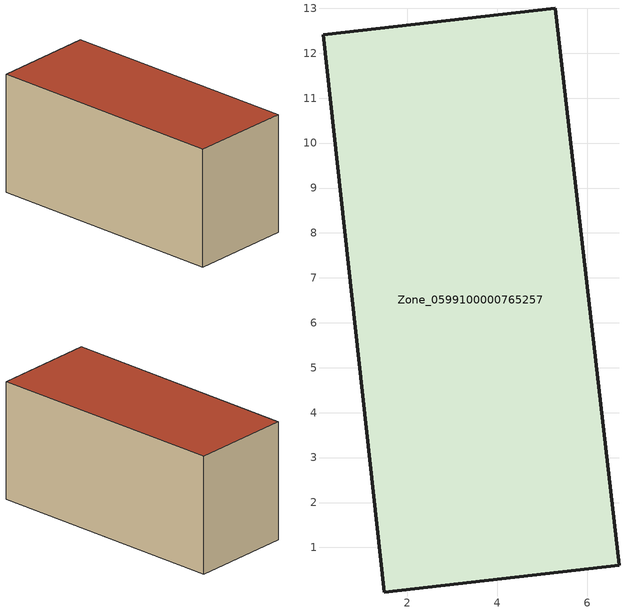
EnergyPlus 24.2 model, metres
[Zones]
Zone_0599100000765257
 floor ground (C_G): 1.49,0.01 0.12,12.41 5.29,13.01 6.72,0.61 z0
 wall outside (C_F): 5.29,13.01 0.12,12.41 1.49,0.01 6.72,0.61 5.29,13.01 z0:6.09
 roof outside (C_R): 0.12,12.41 1.49,0.01 6.72,0.61 5.29,13.01 z6.09
[BUILDING]
Pand.0599100000765257: North Axis=0; Terrain=City; Loads Convergence Tolerance Value=0.04; Temperature Convergence Tolerance Value=0.4; Solar Distribution=FullExterior; Maximum Number of Warmup Days=25; Minimum Number of Warmup Days=1
[Site:Location]
Rotterdam.The.Hague.AP_ZH_NLD Design_Conditions: Latitude=51.96; Longitude=4.45; Time Zone=1; Elevation=-4.5
[SITE:GROUNDTEMPERATURE:BUILDINGSURFACE]
18, 18, 18, 18, 18, 18, 18, 18, 18, 18, 18, 18
[MATERIAL] Thermal Absorptance=0.9; Solar Absorptance=0.7; Visible Absorptance=0.7
Name | Roughness | Thickness | Conductivity | Density | Specific Heat
G.TC.2015-2018 | MediumSmooth | 0.15 | 0.0428571 | 540 | 1210
F.TC.2015-2018 | Rough | 0.3 | 0.0666667 | 1920 | 840
R.TC.2015-2018 | MediumRough | 0.2 | 0.0333333 | 1500 | 1000
[CONSTRUCTION]
C_G: G.TC.2015-2018
C_F: F.TC.2015-2018
C_R: R.TC.2015-2018
[ZONE]
Zone_0599100000765257: Type=1; Multiplier=1; Ceiling Height=Autocalculate; Volume=Autocalculate; Floor Area=autocalculate; Part of Total Floor Area=Yes
[ZONEINFILTRATION:DESIGNFLOWRATE]
Infil_Zone_0599100000765257: Zone or ZoneList or Space or SpaceList=Zone_0599100000765257; Schedule=AlwaysOn; Design Flow Rate Calculation Method=Flow/Area; Flow Rate per Floor Area=0.0015; Constant Term Coefficient=1; Temperature Term Coefficient=0; Velocity Term Coefficient=0; Velocity Squared Term Coefficient=0
[HVACTEMPLATE:ZONE:IDEALLOADSAIRSYSTEM]
Zone_0599100000765257: Maximum Heating Supply Air Temperature=50; Minimum Cooling Supply Air Temperature=13; Maximum Heating Supply Air Humidity Ratio=0.0156; Minimum Cooling Supply Air Humidity Ratio=0.0077; Heating Limit=NoLimit; Cooling Limit=NoLimit; Dehumidification Control Type=ConstantSensibleHeatRatio; Cooling Sensible Heat Ratio=0.7; Dehumidification Setpoint=60; Humidification Control Type=None; Humidification Setpoint=30; Outdoor Air Method=None; Outdoor Air Flow Rate per Person=0.00944; Outdoor Air Flow Rate per Zone Floor Area=0; Outdoor Air Flow Rate per Zone=0; Demand Controlled Ventilation Type=None; Outdoor Air Economizer Type=NoEconomizer; Heat Recovery Type=None; Sensible Heat Recovery Effectiveness=0.7; Latent Heat Recovery Effectiveness=0.65
[ZONECONTROL:THERMOSTAT]
ThermostatControl_Zone_0599100000765257: Zone or ZoneList=Zone_0599100000765257; Control Type Schedule=DualSetpointControlType; Control 1=Thermostat_Zone_0599100000765257; Temperature Difference Between Cutout And Setpoint=0
[THERMOSTATSETPOINT:DUALSETPOINT]
Thermostat_Zone_0599100000765257: Heating Setpoint Temperature Schedule=HeatingSetpoint_Zone_0599100000765257; Cooling Setpoint Temperature Schedule=CoolingSetpoint_Zone_0599100000765257
[SCHEDULE:COMPACT]
HeatingSetpoint_Zone_0599100000765257: Through: 12/31, For: AllDays, Until: 24:00, 21
CoolingSetpoint_Zone_0599100000765257: Through: 12/31, For: AllDays, Until: 24:00, 24
DualSetpointControlType: Through: 12/31, For: AllDays, Until: 24:00, 4
AlwaysOn: Through: 12/31, For: AllDays, Until: 24:00, 1
